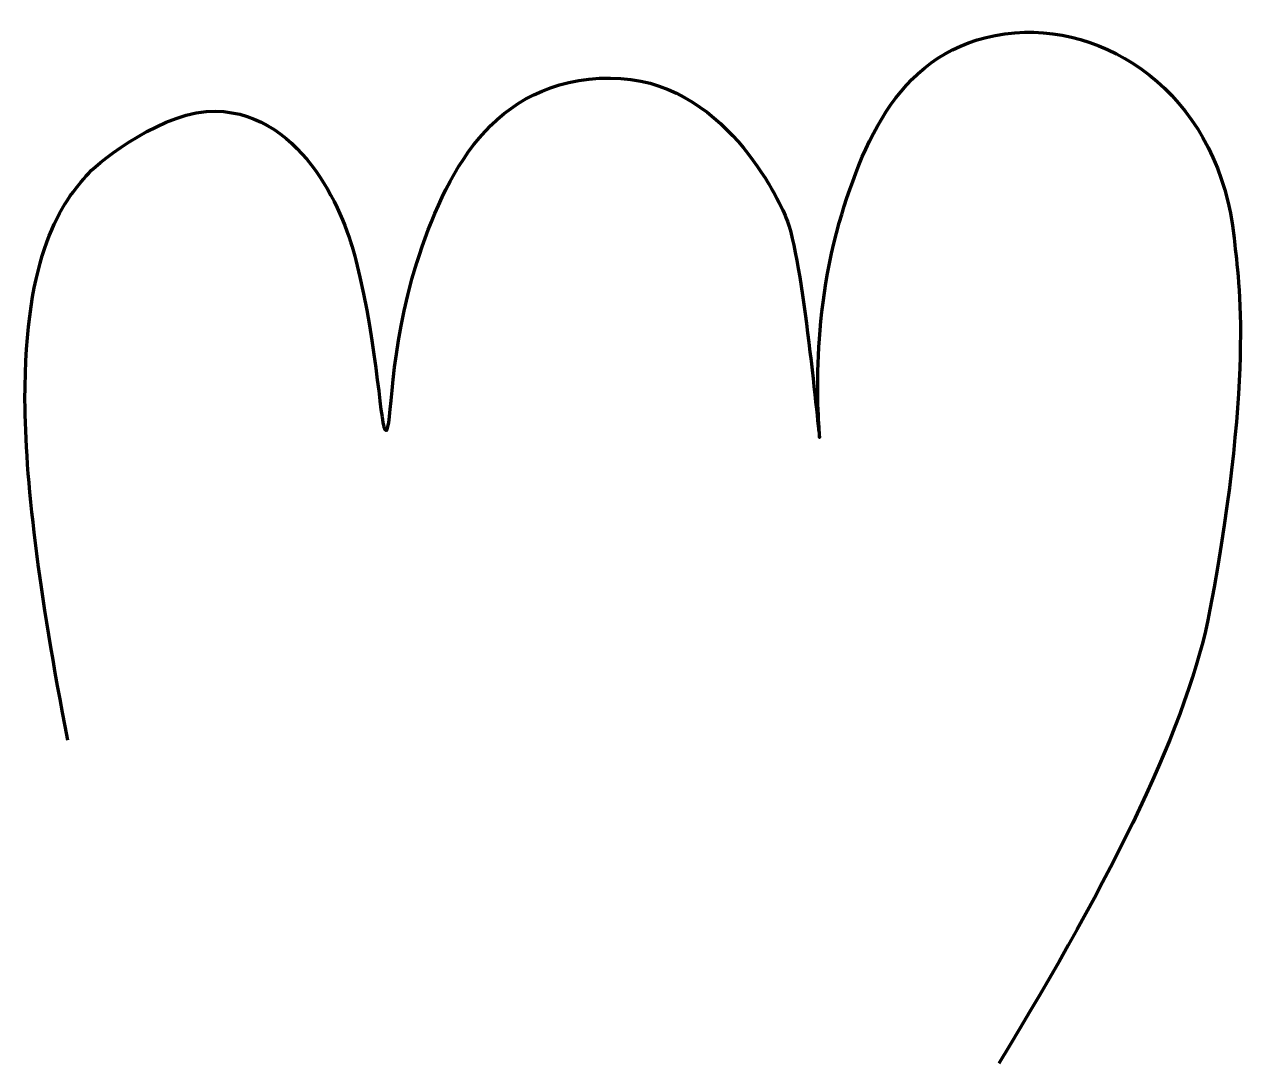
# Model space of a CAD drawing. Extents: x 1097 to 1937, y -1484 to -776.
import ezdxf

# ---------------------------------------------------------------- set-up
doc = ezdxf.new("R2010")
doc.units = 0
doc.header["$MEASUREMENT"] = 0
doc.layers.add('spongify_path', color=7, linetype='Continuous', lineweight=0)

msp = doc.modelspace()

# ---------------------------------------------------------------- linework, layer by layer
at = {"layer": 'spongify_path', "color": 7, "lineweight": 140}
msp.add_open_spline([(1126.87, -1263.8), (1106.82, -1162), (1097.73, -1084.46), (1097.59, -1031.58), (1097.34, -931.41), (1123.1, -896.52), (1141.11, -876.9), (1149.07, -868.23), (1193.46, -833.64), (1227.75, -834.57), (1289.23, -836.22), (1316.49, -908.02), (1323.48, -936.24), (1339.09, -999.25), (1339.91, -1052.48), (1344.06, -1052.55), (1348.21, -1052.61), (1345.95, -997.54), (1365.02, -938.22), (1384.14, -878.74), (1415.81, -812.16), (1497.15, -812.02), (1574.43, -811.89), (1612.37, -896.13), (1617.02, -907.15), (1628.51, -934.36), (1639.44, -1057.3), (1639.97, -1057.29), (1640.48, -1057.28), (1631.87, -985.43), (1653.42, -910.92), (1670.96, -850.26), (1698.88, -787.2), (1773.29, -781.16), (1842.1, -775.57), (1913.46, -828.63), (1922.82, -921.2), (1925.17, -944.37), (1937.41, -1008.5), (1906.42, -1174.79), (1892.15, -1251.33), (1840.67, -1356.63), (1762.21, -1484.43)], degree=3, knots=[0, 0, 0, 0, 1, 1, 1, 2, 2, 2, 3, 3, 3, 4, 4, 4, 5, 5, 5, 6, 6, 6, 7, 7, 7, 8, 8, 8, 9, 9, 9, 10, 10, 10, 11, 11, 11, 12, 12, 12, 13, 13, 13, 14, 14, 14, 14], dxfattribs=at)

doc.saveas('drawing.dxf')
